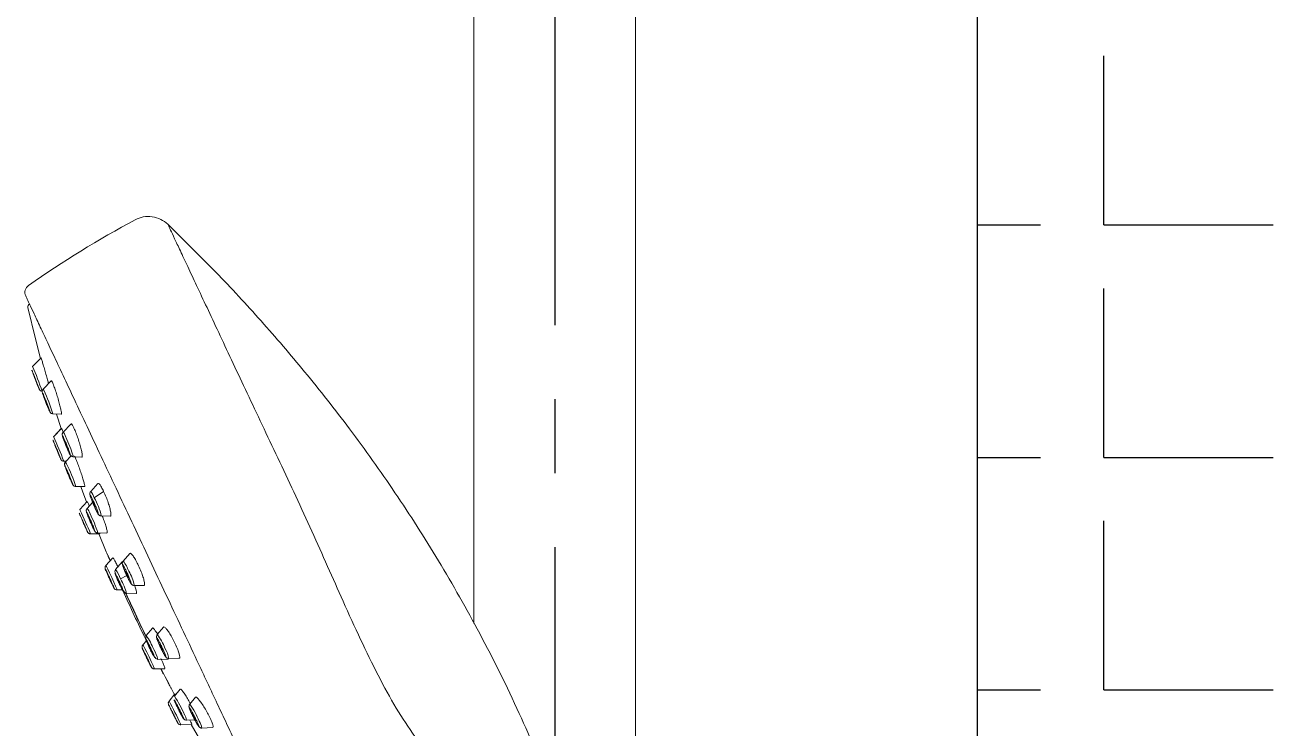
# Model space of a CAD drawing. Extents: x 2239 to 2659, y -1043 to -449.
# Drawn here: x 2550.71 to 2580.23, y -703.48 to -686.85 of the extents above; entities that cross this region are included whole.
import ezdxf

# ---------------------------------------------------------------- set-up
doc = ezdxf.new("R2010")
doc.units = 0
doc.header["$LTSCALE"] = 7
doc.header["$MEASUREMENT"] = 0
doc.linetypes.add('CENTER', pattern=[2, 1.25, -0.25, 0.25, -0.25])
doc.layers.get('0').update_dxf_attribs({"color": 2, "linetype": 'CONTINUOUS'})
doc.layers.add('CL', color=1, linetype='CENTER')
doc.layers.add('HT', color=3, linetype='CONTINUOUS')

msp = doc.modelspace()

# ---------------------------------------------------------------- linework, layer by layer
at = {"color": 7, "linetype": 'Continuous', "lineweight": 15}
for p, q in [((2561.331, -601.204), (2561.331, -701.006)), ((2565.151, -704.673), (2565.151, -601.204)), ((2551.091, -694.728), (2550.894, -694.926)), ((2551.335, -695.266), (2551.143, -695.462)), ((2551.376, -696.05), (2551.571, -696.058)), ((2551.461, -696.054), (2551.569, -696.399)), ((2551.576, -696.394), (2551.393, -696.585)), ((2551.569, -696.399), (2551.393, -696.583)), ((2551.8, -696.29), (2551.617, -696.482)), ((2551.805, -697.042), (2551.672, -697.183)), ((2551.857, -697.066), (2552.061, -697.072)), ((2551.632, -697.17), (2551.682, -697.172)), ((2551.677, -697.171), (2551.67, -697.179)), ((2552.441, -697.699), (2552.27, -697.885)), ((2551.915, -697.766), (2552.123, -697.771)), ((2552.354, -698.036), (2552.575, -697.884)), ((2552.182, -698.123), (2552.011, -698.311)), ((2552.315, -698.145), (2552.185, -698.288)), ((2552.52, -698.465), (2552.733, -698.468)), ((2552.266, -698.89), (2552.481, -698.891)), ((2552.437, -698.867), (2552.652, -698.869)), ((2552.454, -698.862), (2552.637, -699.312)), ((2552.789, -699.458), (2552.629, -699.639)), ((2552.684, -699.424), (2552.684, -699.424)), ((2552.684, -699.424), (2552.727, -699.528)), ((2552.69, -699.437), (2552.728, -699.527)), ((2552.707, -699.474), (2552.731, -699.524)), ((2553.195, -699.355), (2553.037, -699.535)), ((2553.014, -699.55), (2552.855, -699.73)), ((2552.855, -699.731), (2552.855, -699.73)), ((2553.015, -699.551), (2553.027, -699.554)), ((2552.976, -699.955), (2553.121, -699.873)), ((2552.892, -700.214), (2553.024, -700.212)), ((2553.023, -700.212), (2553.157, -700.514)), ((2553.118, -700.305), (2553.117, -700.304)), ((2553.118, -700.305), (2553.344, -700.303)), ((2553.299, -700.11), (2553.524, -700.108)), ((2553.442, -701.12), (2553.588, -701.416)), ((2553.442, -701.12), (2553.588, -701.416)), ((2553.728, -701.117), (2553.581, -701.291)), ((2553.989, -701.097), (2553.843, -701.269)), ((2553.588, -701.416), (2553.504, -701.516)), ((2553.581, -701.291), (2553.581, -701.291)), ((2553.593, -701.824), (2553.625, -701.889)), ((2553.855, -701.86), (2553.854, -701.86)), ((2553.855, -701.86), (2554.095, -701.853)), ((2554.118, -701.838), (2554.356, -701.831)), ((2553.778, -702.085), (2554.019, -702.078)), ((2553.926, -702.081), (2553.978, -702.181)), ((2553.927, -702.081), (2553.972, -702.167)), ((2553.927, -702.081), (2553.972, -702.167)), ((2553.931, -702.081), (2553.956, -702.133)), ((2553.978, -702.181), (2553.956, -702.133)), ((2553.978, -702.181), (2553.978, -702.181)), ((2554.027, -702.272), (2554.027, -702.271)), ((2554.027, -702.272), (2554.103, -702.416)), ((2554.03, -702.271), (2554.106, -702.414)), ((2554.258, -702.677), (2554.122, -702.843)), ((2554.168, -702.539), (2554.163, -702.528)), ((2554.17, -702.542), (2554.261, -702.711)), ((2554.388, -702.565), (2554.251, -702.732)), ((2554.745, -702.753), (2554.611, -702.919)), ((2554.536, -703.296), (2554.729, -703.287)), ((2554.404, -703.409), (2554.659, -703.398)), ((2554.643, -703.398), (2554.838, -703.735)), ((2554.898, -703.483), (2555.149, -703.47))]:
    msp.add_line(p, q, dxfattribs=at)
at = {"color": 8, "linetype": 'Continuous', "lineweight": 15}
msp.add_line((2552.751, -700.033), (2552.714, -699.952), dxfattribs=at)
at = {"color": 7, "linetype": 'Continuous', "lineweight": 15, "flags": 128}
for points in [[(2550.782, -693.535), (2550.961, -694.273), (2551.082, -694.737)], [(2550.993, -695.313), (2550.991, -695.307), (2550.985, -695.29), (2550.976, -695.266), (2550.965, -695.238), (2550.954, -695.209), (2550.944, -695.185), (2550.938, -695.169), (2550.935, -695.163), (2550.937, -695.169), (2550.943, -695.185), (2550.952, -695.21), (2550.963, -695.238), (2550.974, -695.267), (2550.984, -695.291), (2550.99, -695.307), (2550.993, -695.313)], [(2551.245, -695.848), (2551.243, -695.842), (2551.238, -695.825), (2551.229, -695.801), (2551.218, -695.772), (2551.206, -695.744), (2551.196, -695.72), (2551.189, -695.704), (2551.186, -695.699), (2551.187, -695.705), (2551.193, -695.721), (2551.202, -695.746), (2551.213, -695.774), (2551.224, -695.803), (2551.235, -695.827), (2551.242, -695.842), (2551.245, -695.848)], [(2551.499, -696.969), (2551.497, -696.964), (2551.491, -696.947), (2551.481, -696.923), (2551.47, -696.895), (2551.458, -696.867), (2551.448, -696.843), (2551.441, -696.827), (2551.439, -696.821), (2551.441, -696.827), (2551.447, -696.843), (2551.457, -696.867), (2551.468, -696.896), (2551.48, -696.924), (2551.49, -696.948), (2551.497, -696.964), (2551.499, -696.969)], [(2551.69, -696.794), (2551.702, -696.822), (2551.712, -696.845), (2551.72, -696.861), (2551.724, -696.866), (2551.723, -696.86), (2551.718, -696.843), (2551.708, -696.819), (2551.697, -696.79), (2551.685, -696.762), (2551.675, -696.738), (2551.667, -696.723), (2551.663, -696.718), (2551.664, -696.724), (2551.67, -696.741), (2551.679, -696.765), (2551.69, -696.794)], [(2551.78, -697.567), (2551.779, -697.561), (2551.773, -697.545), (2551.763, -697.52), (2551.752, -697.492), (2551.74, -697.464), (2551.729, -697.44), (2551.722, -697.424), (2551.719, -697.419), (2551.72, -697.425), (2551.726, -697.441), (2551.736, -697.466), (2551.747, -697.494), (2551.759, -697.522), (2551.77, -697.546), (2551.777, -697.562), (2551.78, -697.567)], [(2552.036, -697.766), (2552.084, -697.898), (2552.172, -698.134)], [(2552.347, -698.196), (2552.36, -698.224), (2552.371, -698.247), (2552.379, -698.262), (2552.383, -698.267), (2552.383, -698.261), (2552.377, -698.244), (2552.368, -698.22), (2552.356, -698.192), (2552.344, -698.164), (2552.332, -698.14), (2552.324, -698.125), (2552.32, -698.12), (2552.321, -698.127), (2552.326, -698.143), (2552.335, -698.167), (2552.347, -698.196)], [(2552.127, -698.693), (2552.125, -698.687), (2552.118, -698.671), (2552.108, -698.648), (2552.096, -698.62), (2552.083, -698.592), (2552.073, -698.568), (2552.066, -698.552), (2552.063, -698.547), (2552.065, -698.552), (2552.072, -698.568), (2552.082, -698.592), (2552.094, -698.62), (2552.107, -698.648), (2552.117, -698.672), (2552.125, -698.688), (2552.127, -698.693)], [(2552.264, -698.598), (2552.277, -698.626), (2552.288, -698.649), (2552.296, -698.665), (2552.299, -698.67), (2552.298, -698.663), (2552.292, -698.647), (2552.283, -698.623), (2552.271, -698.595), (2552.258, -698.567), (2552.247, -698.543), (2552.239, -698.528), (2552.236, -698.523), (2552.237, -698.529), (2552.243, -698.545), (2552.252, -698.57), (2552.264, -698.598)], [(2552.638, -699.313), (2552.654, -699.347), (2552.701, -699.447), (2552.735, -699.519)], [(2553.12, -699.844), (2553.133, -699.872), (2553.145, -699.895), (2553.154, -699.91), (2553.159, -699.914), (2553.158, -699.908), (2553.152, -699.891), (2553.143, -699.867), (2553.13, -699.839), (2553.117, -699.812), (2553.105, -699.788), (2553.097, -699.773), (2553.092, -699.769), (2553.093, -699.775), (2553.098, -699.792), (2553.108, -699.816), (2553.12, -699.844)], [(2552.716, -699.947), (2552.729, -699.975), (2552.74, -699.998), (2552.748, -700.013), (2552.751, -700.019), (2552.749, -700.013), (2552.742, -699.997), (2552.732, -699.973), (2552.719, -699.945), (2552.706, -699.917), (2552.695, -699.894), (2552.688, -699.878), (2552.684, -699.873), (2552.686, -699.879), (2552.693, -699.895), (2552.703, -699.919), (2552.716, -699.947)], [(2552.94, -700.039), (2552.953, -700.066), (2552.965, -700.09), (2552.973, -700.105), (2552.977, -700.11), (2552.976, -700.103), (2552.97, -700.087), (2552.96, -700.063), (2552.948, -700.035), (2552.935, -700.007), (2552.923, -699.984), (2552.915, -699.969), (2552.911, -699.964), (2552.912, -699.97), (2552.918, -699.987), (2552.928, -700.011), (2552.94, -700.039)], [(2553.099, -700.295), (2553.138, -700.379), (2553.285, -700.691), (2553.434, -701.009), (2553.577, -701.314)], [(2553.672, -701.598), (2553.686, -701.625), (2553.698, -701.648), (2553.707, -701.663), (2553.711, -701.668), (2553.709, -701.662), (2553.703, -701.646), (2553.693, -701.622), (2553.68, -701.594), (2553.666, -701.567), (2553.654, -701.544), (2553.645, -701.529), (2553.641, -701.524), (2553.642, -701.53), (2553.649, -701.546), (2553.659, -701.57), (2553.672, -701.598)], [(2553.934, -701.577), (2553.948, -701.604), (2553.96, -701.627), (2553.969, -701.642), (2553.974, -701.646), (2553.973, -701.64), (2553.967, -701.624), (2553.957, -701.6), (2553.944, -701.572), (2553.93, -701.544), (2553.918, -701.522), (2553.909, -701.507), (2553.904, -701.502), (2553.905, -701.509), (2553.911, -701.525), (2553.921, -701.549), (2553.934, -701.577)], [(2553.596, -701.822), (2553.61, -701.85), (2553.621, -701.873), (2553.629, -701.888), (2553.633, -701.893), (2553.631, -701.888), (2553.624, -701.872), (2553.613, -701.848), (2553.6, -701.82), (2553.586, -701.793), (2553.575, -701.77), (2553.567, -701.754), (2553.563, -701.749), (2553.565, -701.755), (2553.572, -701.771), (2553.583, -701.794), (2553.596, -701.822)], [(2553.937, -702.081), (2553.989, -702.191), (2554.027, -702.271)], [(2554.349, -703.037), (2554.363, -703.064), (2554.375, -703.087), (2554.384, -703.102), (2554.388, -703.107), (2554.386, -703.101), (2554.38, -703.085), (2554.369, -703.061), (2554.355, -703.034), (2554.341, -703.007), (2554.329, -702.984), (2554.32, -702.969), (2554.316, -702.964), (2554.317, -702.97), (2554.324, -702.986), (2554.335, -703.009), (2554.349, -703.037)], [(2554.256, -703.219), (2554.254, -703.213), (2554.246, -703.198), (2554.235, -703.174), (2554.221, -703.147), (2554.208, -703.12), (2554.196, -703.096), (2554.188, -703.081), (2554.185, -703.076), (2554.187, -703.081), (2554.195, -703.097), (2554.206, -703.12), (2554.22, -703.148), (2554.234, -703.175), (2554.245, -703.198), (2554.253, -703.214), (2554.256, -703.219)], [(2554.708, -703.224), (2554.722, -703.251), (2554.735, -703.274), (2554.744, -703.289), (2554.749, -703.293), (2554.748, -703.287), (2554.741, -703.271), (2554.731, -703.247), (2554.717, -703.22), (2554.703, -703.193), (2554.69, -703.17), (2554.681, -703.155), (2554.676, -703.151), (2554.677, -703.157), (2554.684, -703.173), (2554.695, -703.197), (2554.708, -703.224)]]:
    msp.add_lwpolyline(points, dxfattribs=at)
at = {"color": 8, "linetype": 'Continuous', "lineweight": 15, "flags": 128}
for points in [[(2551.143, -695.462), (2551.144, -695.463), (2551.16, -695.492)], [(2551.663, -696.563), (2551.705, -696.656), (2551.752, -696.768), (2551.797, -696.88), (2551.832, -696.976), (2551.854, -697.042), (2551.857, -697.066), (2551.857, -697.066)], [(2551.672, -697.183), (2551.676, -697.188), (2551.697, -697.23)], [(2552.011, -698.311), (2552.011, -698.311), (2552.022, -698.333)], [(2552.637, -699.312), (2552.653, -699.345), (2552.7, -699.446), (2552.735, -699.519)], [(2552.629, -699.639), (2552.629, -699.639), (2552.642, -699.659), (2552.673, -699.721), (2552.717, -699.813)], [(2552.717, -699.813), (2552.768, -699.923), (2552.817, -700.033), (2552.859, -700.127), (2552.885, -700.191), (2552.892, -700.214), (2552.892, -700.214)], [(2553.095, -700.286), (2553.138, -700.378), (2553.285, -700.691), (2553.434, -701.009), (2553.579, -701.317), (2553.579, -701.318)], [(2553.504, -701.516), (2553.504, -701.516), (2553.517, -701.536), (2553.549, -701.597), (2553.595, -701.689), (2553.648, -701.797), (2553.7, -701.907)], [(2553.7, -701.907), (2553.743, -702), (2553.77, -702.063), (2553.778, -702.085), (2553.778, -702.085)], [(2553.938, -702.081), (2553.99, -702.193), (2554.027, -702.272)], [(2554.395, -703.387), (2554.404, -703.409), (2554.404, -703.409)]]:
    msp.add_lwpolyline(points, dxfattribs=at)
at = {"color": 7, "linetype": 'Continuous', "lineweight": 15}
for centre, radius, start, end in [((2564.847, -712.995), 24.427, 118.1501, 125.1053), ((2550.914, -693.175), 0.2, 125.1055, 205.15), ((2550.86, -693.517), 0.08, 115.15, 193.0449), ((2552.674, -699.296), 0.04, 202.5705, 205.15), ((2552.739, -699.401), 0.06, 179.8116, 202.4372), ((2582.192, -687.246), 31.922, 204.028, 205.1592), ((2582.196, -687.256), 31.922, 205.1408, 206.2508), ((2554.031, -702.153), 0.06, 207.8541, 230.4884), ((2554.862, -702.213), 0.767, 205.0101, 205.2325), ((2554.205, -702.523), 0.04, 205.15, 208.1804)]:
    msp.add_arc(centre, radius, start, end, dxfattribs=at)
at = {"color": 8, "linetype": 'Continuous', "lineweight": 15}
for centre, radius, start, end in [((2541.629, -698.858), 10.065, 19.3992, 22.9991), ((2547.496, -697.229), 4.055, 16.9091, 25.3648), ((2551.533, -696.582), 0.131, 8.5367, 50.134), ((2541.636, -700.909), 10.672, 20.5106, 23.9054), ((2548.012, -699.042), 4.107, 18.0965, 26.1806), ((2551.904, -698.189), 0.475, 18.8162, 39.811), ((2551.846, -698.55), 0.429, 18.7894, 37.7123), ((2550.93, -698.831), 1.631, 12.9755, 29.1935), ((2539.957, -703.948), 13.308, 22.3392, 24.9581), ((2549.879, -699.642), 2.673, 16.8409, 27.3985), ((2552.093, -700.284), 0.942, 20.4456, 36.0093), ((2552.438, -700.024), 0.773, 19.323, 39.242), ((2552.272, -700.309), 1.046, 10.9726, 31.1292), ((2551.653, -700.696), 1.516, 14.9388, 29.253), ((2552.839, -702.042), 1.267, 20.9388, 37.56), ((2552.07, -702.316), 1.826, 22.2563, 34.151), ((2552.947, -702.091), 0.937, 14.2644, 29.8779), ((2553.36, -701.987), 0.773, 11.0606, 30.9731), ((2554.727, -702.279), 0.616, 205.0153, 205.2923), ((2552.015, -704.21), 2.681, 22.9122, 33.4479), ((2542.35, -709.092), 13.328, 25.3437, 27.9586), ((2553.313, -703.908), 1.632, 21.1084, 37.3221), ((2554.121, -703.389), 0.426, 12.555, 31.5451), ((2554.43, -703.569), 0.475, 10.4941, 31.4789)]:
    msp.add_arc(centre, radius, start, end, dxfattribs=at)
at = {"color": 7, "linetype": 'Continuous', "lineweight": 15}
for points, knots in [([(2554.091, -691.564), (2554.038, -691.521), (2553.93, -691.434), (2553.725, -691.375), (2553.512, -691.376), (2553.385, -691.431), (2553.322, -691.457)], [0, 0, 0, 0, 0.243726, 0.499998, 0.756272, 1, 1, 1, 1]), ([(2554.091, -691.564), (2554.095, -691.572), (2554.104, -691.59), (2554.172, -691.731), (2554.277, -691.955), (2554.424, -692.266), (2554.607, -692.657), (2554.827, -693.126), (2555.08, -693.666), (2555.364, -694.272), (2555.675, -694.935), (2556.01, -695.647), (2556.366, -696.4), (2556.737, -697.187), (2557.117, -697.998), (2557.497, -698.825), (2557.872, -699.659), (2558.116, -700.208), (2558.238, -700.483)], [0, 0, 0, 0, 0.062215, 0.124459, 0.186708, 0.248965, 0.311229, 0.373526, 0.435864, 0.498231, 0.560642, 0.62309, 0.685624, 0.748267, 0.811068, 0.874017, 0.937009, 1, 1, 1, 1]), ([(2563.183, -704.954), (2562.93, -704.346), (2562.407, -703.088), (2561.504, -701.277), (2560.519, -699.536), (2559.488, -697.921), (2558.427, -696.431), (2557.365, -695.08), (2556.307, -693.847), (2555.229, -692.681), (2554.473, -691.939), (2554.091, -691.564)], [0, 0, 0, 0, 0.121122, 0.25051, 0.371918, 0.489011, 0.602774, 0.708065, 0.805158, 0.901441, 1, 1, 1, 1]), ([(2550.733, -693.26), (2550.737, -693.269), (2550.746, -693.288), (2550.815, -693.436), (2550.923, -693.665), (2551.069, -693.976), (2551.249, -694.36), (2551.462, -694.813), (2551.709, -695.338), (2551.99, -695.937), (2552.302, -696.602), (2552.642, -697.327), (2553.004, -698.097), (2553.38, -698.897), (2553.761, -699.71), (2554.14, -700.516), (2554.512, -701.309), (2554.752, -701.821), (2554.873, -702.077)], [0, 0, 0, 0, 0.064373, 0.128316, 0.190804, 0.253299, 0.313127, 0.372961, 0.434559, 0.496165, 0.559592, 0.623725, 0.688146, 0.752422, 0.81613, 0.878865, 0.93943, 1, 1, 1, 1]), ([(2551.093, -694.73), (2551.093, -694.729), (2551.093, -694.725), (2551.094, -694.729), (2551.095, -694.731)], [0, 0, 0, 0, 0.4459228, 1, 1, 1, 1]), ([(2551.095, -694.731), (2551.1, -694.744), (2551.109, -694.768), (2551.139, -694.862), (2551.173, -694.978), (2551.211, -695.111), (2551.246, -695.236), (2551.263, -695.303), (2551.271, -695.332)], [0, 0, 0, 0, 0.192107, 0.361719, 0.532019, 0.703282, 0.87539, 1, 1, 1, 1]), ([(2551.05, -695.462), (2551.047, -695.454), (2551.042, -695.443), (2551.028, -695.409), (2551.019, -695.384), (2551.009, -695.362), (2550.998, -695.332), (2550.976, -695.277), (2550.947, -695.203), (2550.921, -695.133), (2550.903, -695.085), (2550.891, -695.054), (2550.882, -695.03), (2550.875, -695.011), (2550.877, -695.013), (2550.878, -695.014)], [0, 0, 0, 0, 0.119722, 0.184791, 0.245004, 0.250005, 0.31507, 0.38028, 0.500008, 0.619728, 0.684791, 0.75, 0.81507, 0.880278, 1, 1, 1, 1]), ([(2550.878, -695.014), (2550.881, -695.021), (2550.886, -695.033), (2550.9, -695.069), (2550.914, -695.103), (2550.93, -695.143), (2550.952, -695.199), (2550.981, -695.273), (2551.007, -695.343), (2551.025, -695.391), (2551.037, -695.422), (2551.046, -695.445), (2551.053, -695.465), (2551.051, -695.463), (2551.05, -695.462)], [0, 0, 0, 0, 0.119723, 0.184792, 0.250006, 0.31507, 0.38028, 0.499994, 0.619727, 0.684791, 0.749999, 0.815069, 0.880278, 1, 1, 1, 1]), ([(2550.962, -695.239), (2550.973, -695.268), (2550.988, -695.308), (2551.006, -695.352), (2551.012, -695.368), (2551.015, -695.375)], [0, 0, 0, 0, 0.5966407, 0.8181002, 1, 1, 1, 1]), ([(2551.337, -695.269), (2551.338, -695.267), (2551.339, -695.257), (2551.35, -695.275), (2551.361, -695.297), (2551.363, -695.302)], [0, 0, 0, 0, 0.148064, 0.814706, 1, 1, 1, 1]), ([(2551.363, -695.302), (2551.375, -695.328), (2551.396, -695.378), (2551.438, -695.499), (2551.479, -695.629), (2551.518, -695.765), (2551.55, -695.889), (2551.571, -695.986), (2551.579, -696.049), (2551.574, -696.054), (2551.571, -696.056)], [0, 0, 0, 0, 0.1401, 0.263807, 0.388002, 0.5129, 0.638422, 0.764208, 0.889785, 1, 1, 1, 1]), ([(2551.051, -695.464), (2551.052, -695.466), (2551.053, -695.468), (2551.056, -695.473), (2551.06, -695.481), (2551.065, -695.488), (2551.074, -695.497), (2551.091, -695.508), (2551.108, -695.516), (2551.119, -695.515), (2551.121, -695.515)], [0, 0, 0, 0, 0.147577, 0.29734, 0.373281, 0.43719, 0.537468, 0.714588, 0.960096, 1, 1, 1, 1]), ([(2551.143, -695.462), (2551.137, -695.47), (2551.125, -695.485), (2551.119, -695.514), (2551.122, -695.54), (2551.133, -695.576), (2551.147, -695.617), (2551.166, -695.667), (2551.17, -695.677)], [0, 0, 0, 0, 0.093432, 0.189763, 0.302124, 0.452939, 0.889328, 1, 1, 1, 1]), ([(2551.12, -695.515), (2551.12, -695.519), (2551.12, -695.53), (2551.122, -695.536), (2551.123, -695.539)], [0, 0, 0, 0, 0.338931, 1, 1, 1, 1]), ([(2551.292, -695.976), (2551.285, -695.961), (2551.274, -695.937), (2551.254, -695.889), (2551.236, -695.847), (2551.218, -695.801), (2551.195, -695.742), (2551.167, -695.671), (2551.146, -695.612), (2551.134, -695.577), (2551.128, -695.558), (2551.125, -695.548), (2551.127, -695.546), (2551.134, -695.561), (2551.139, -695.571)], [0, 0, 0, 0, 0.119719, 0.184784, 0.250001, 0.315074, 0.380283, 0.500006, 0.619723, 0.684791, 0.75, 0.815069, 0.880278, 1, 1, 1, 1]), ([(2551.139, -695.571), (2551.146, -695.586), (2551.157, -695.609), (2551.177, -695.658), (2551.194, -695.7), (2551.213, -695.745), (2551.236, -695.805), (2551.263, -695.876), (2551.285, -695.934), (2551.297, -695.97), (2551.303, -695.989), (2551.306, -695.999), (2551.304, -696.001), (2551.297, -695.986), (2551.292, -695.976)], [0, 0, 0, 0, 0.11972, 0.184784, 0.250001, 0.315074, 0.380283, 0.500006, 0.619724, 0.68479, 0.75, 0.815069, 0.880278, 1, 1, 1, 1]), ([(2551.17, -695.677), (2551.174, -695.688), (2551.185, -695.718), (2551.208, -695.775), (2551.234, -695.842), (2551.262, -695.91), (2551.276, -695.941), (2551.284, -695.958)], [0, 0, 0, 0, 0.11394, 0.316376, 0.518955, 0.734189, 1, 1, 1, 1]), ([(2551.284, -695.958), (2551.288, -695.968), (2551.297, -695.988), (2551.307, -696.007), (2551.323, -696.029), (2551.347, -696.046), (2551.366, -696.048), (2551.376, -696.05)], [0, 0, 0, 0, 0.2377682, 0.4879694, 0.6778796, 0.8417448, 1, 1, 1, 1]), ([(2551.58, -696.397), (2551.579, -696.395), (2551.579, -696.392), (2551.581, -696.397), (2551.582, -696.399)], [0, 0, 0, 0, 0.56753, 1, 1, 1, 1]), ([(2551.582, -696.399), (2551.588, -696.411), (2551.595, -696.428), (2551.611, -696.473), (2551.615, -696.484)], [0, 0, 0, 0, 0.755559, 1, 1, 1, 1]), ([(2551.617, -696.482), (2551.615, -696.484), (2551.61, -696.49), (2551.605, -696.498), (2551.602, -696.505), (2551.599, -696.512), (2551.591, -696.54), (2551.597, -696.567), (2551.614, -696.616), (2551.622, -696.637)], [0, 0, 0, 0, 0.046486, 0.092012, 0.115659, 0.141232, 0.204264, 0.646341, 1, 1, 1, 1]), ([(2551.802, -696.292), (2551.803, -696.29), (2551.806, -696.278), (2551.826, -696.3), (2551.852, -696.344), (2551.87, -696.38), (2551.873, -696.388)], [0, 0, 0, 0, 0.082853, 0.486775, 0.888379, 1, 1, 1, 1]), ([(2551.873, -696.388), (2551.89, -696.426), (2551.921, -696.497), (2551.97, -696.633), (2552.013, -696.766), (2552.046, -696.89), (2552.068, -696.992), (2552.072, -697.054), (2552.069, -697.08), (2552.061, -697.072), (2552.061, -697.072)], [0, 0, 0, 0, 0.1572569, 0.2960961, 0.4355051, 0.5756943, 0.716582, 0.8577658, 0.9987179, 1, 1, 1, 1]), ([(2551.379, -696.673), (2551.377, -696.671), (2551.375, -696.667), (2551.382, -696.684), (2551.39, -696.706), (2551.402, -696.736), (2551.42, -696.782), (2551.448, -696.85), (2551.478, -696.924), (2551.501, -696.98), (2551.513, -697.009), (2551.523, -697.032), (2551.533, -697.057), (2551.548, -697.093), (2551.554, -697.106), (2551.558, -697.115)], [0, 0, 0, 0, 0.119722, 0.184793, 0.250002, 0.315074, 0.380285, 0.500006, 0.619721, 0.684798, 0.75, 0.754667, 0.815067, 0.880277, 1, 1, 1, 1]), ([(2551.559, -697.116), (2551.555, -697.108), (2551.549, -697.094), (2551.534, -697.058), (2551.523, -697.033), (2551.513, -697.01), (2551.501, -696.981), (2551.478, -696.925), (2551.448, -696.851), (2551.421, -696.783), (2551.402, -696.737), (2551.391, -696.707), (2551.382, -696.686), (2551.376, -696.668), (2551.378, -696.672), (2551.379, -696.674)], [0, 0, 0, 0, 0.119721, 0.1847869, 0.2458537, 0.249995, 0.3150643, 0.3802738, 0.5000044, 0.6197181, 0.6847898, 0.7500027, 0.8150706, 0.8802781, 1, 1, 1, 1]), ([(2551.379, -696.674), (2551.383, -696.683), (2551.389, -696.696), (2551.405, -696.733), (2551.42, -696.769), (2551.436, -696.809), (2551.46, -696.866), (2551.49, -696.939), (2551.517, -697.007), (2551.536, -697.054), (2551.547, -697.083), (2551.556, -697.105), (2551.562, -697.122), (2551.56, -697.118), (2551.559, -697.116)], [0, 0, 0, 0, 0.1197213, 0.1847874, 0.2500066, 0.3150633, 0.3802729, 0.5000037, 0.6197175, 0.6847893, 0.7500024, 0.8150703, 0.8802779, 1, 1, 1, 1]), ([(2551.751, -696.954), (2551.741, -696.932), (2551.726, -696.899), (2551.702, -696.842), (2551.683, -696.797), (2551.664, -696.751), (2551.642, -696.694), (2551.619, -696.632), (2551.605, -696.59), (2551.6, -696.571), (2551.601, -696.565), (2551.605, -696.569), (2551.615, -696.585), (2551.628, -696.612), (2551.636, -696.629)], [0, 0, 0, 0, 0.11972, 0.184789, 0.249991, 0.31506, 0.380281, 0.499994, 0.619715, 0.684789, 0.749998, 0.815066, 0.880279, 1, 1, 1, 1]), ([(2551.622, -696.637), (2551.625, -696.648), (2551.633, -696.674), (2551.654, -696.727), (2551.679, -696.789), (2551.706, -696.852), (2551.731, -696.912), (2551.745, -696.942), (2551.753, -696.956)], [0, 0, 0, 0, 0.126819, 0.297515, 0.470726, 0.650831, 0.830578, 1, 1, 1, 1]), ([(2551.636, -696.629), (2551.646, -696.651), (2551.661, -696.685), (2551.686, -696.741), (2551.705, -696.787), (2551.723, -696.833), (2551.745, -696.89), (2551.768, -696.951), (2551.782, -696.994), (2551.787, -697.013), (2551.786, -697.018), (2551.782, -697.014), (2551.772, -696.998), (2551.759, -696.972), (2551.751, -696.954)], [0, 0, 0, 0, 0.1197194, 0.1847873, 0.2500036, 0.3150723, 0.3802788, 0.5000044, 0.6197242, 0.684791, 0.7499992, 0.8150695, 0.8802797, 1, 1, 1, 1]), ([(2551.467, -696.896), (2551.479, -696.925), (2551.495, -696.965), (2551.512, -697.006), (2551.517, -697.019), (2551.519, -697.023)], [0, 0, 0, 0, 0.640567, 0.877785, 1, 1, 1, 1]), ([(2551.56, -697.12), (2551.561, -697.121), (2551.562, -697.124), (2551.564, -697.128), (2551.569, -697.136), (2551.574, -697.142), (2551.583, -697.151), (2551.599, -697.162), (2551.617, -697.17), (2551.628, -697.169), (2551.63, -697.169)], [0, 0, 0, 0, 0.145443, 0.297871, 0.372259, 0.433358, 0.52931, 0.700835, 0.943301, 1, 1, 1, 1]), ([(2551.753, -696.956), (2551.758, -696.969), (2551.774, -697.004), (2551.797, -697.039), (2551.831, -697.062), (2551.848, -697.065), (2551.857, -697.066)], [0, 0, 0, 0, 0.235602, 0.636512, 0.819294, 1, 1, 1, 1]), ([(2551.889, -697.052), (2551.902, -697.083), (2551.928, -697.14), (2551.977, -697.266), (2552.024, -697.397), (2552.067, -697.528), (2552.102, -697.642), (2552.124, -697.725), (2552.131, -697.77), (2552.125, -697.767), (2552.123, -697.766)], [0, 0, 0, 0, 0.144965, 0.275098, 0.405485, 0.536228, 0.667298, 0.798497, 0.929595, 1, 1, 1, 1]), ([(2551.671, -697.185), (2551.667, -697.19), (2551.656, -697.202), (2551.65, -697.222), (2551.649, -697.241), (2551.652, -697.26), (2551.655, -697.271), (2551.661, -697.289), (2551.67, -697.314), (2551.683, -697.347), (2551.699, -697.388), (2551.719, -697.438), (2551.735, -697.476), (2551.743, -697.496)], [0, 0, 0, 0, 0.04681, 0.106613, 0.142825, 0.180586, 0.283543, 0.381231, 0.495233, 0.608992, 0.721794, 0.852342, 1, 1, 1, 1]), ([(2551.675, -697.305), (2551.684, -697.323), (2551.696, -697.351), (2551.719, -697.403), (2551.738, -697.446), (2551.757, -697.492), (2551.781, -697.551), (2551.808, -697.618), (2551.829, -697.671), (2551.839, -697.7), (2551.843, -697.714), (2551.844, -697.719), (2551.84, -697.714), (2551.83, -697.694), (2551.824, -697.681)], [0, 0, 0, 0, 0.1197193, 0.1847916, 0.2499988, 0.3150645, 0.380278, 0.4999969, 0.6197229, 0.684791, 0.7499992, 0.8150688, 0.8802785, 1, 1, 1, 1]), ([(2551.741, -697.49), (2551.747, -697.506), (2551.76, -697.536), (2551.779, -697.58), (2551.801, -697.632), (2551.814, -697.659), (2551.822, -697.677)], [0, 0, 0, 0, 0.2068831, 0.413288, 0.6202012, 1, 1, 1, 1]), ([(2551.824, -697.681), (2551.816, -697.663), (2551.803, -697.635), (2551.78, -697.583), (2551.762, -697.54), (2551.749, -697.509), (2551.742, -697.494)], [0, 0, 0, 0, 0.379982, 0.586519, 0.793483, 1, 1, 1, 1]), ([(2551.829, -697.692), (2551.831, -697.696), (2551.836, -697.707), (2551.842, -697.719), (2551.848, -697.729), (2551.86, -697.743), (2551.872, -697.753), (2551.889, -697.763), (2551.903, -697.765), (2551.912, -697.766)], [0, 0, 0, 0, 0.132575, 0.373293, 0.588834, 0.677383, 0.750958, 0.86061, 1, 1, 1, 1]), ([(2552.443, -697.701), (2552.443, -697.699), (2552.447, -697.686), (2552.47, -697.703), (2552.51, -697.756), (2552.548, -697.827), (2552.571, -697.874), (2552.575, -697.884)], [0, 0, 0, 0, 0.0496639, 0.3411469, 0.6313168, 0.9198076, 1, 1, 1, 1]), ([(2552.27, -697.886), (2552.268, -697.887), (2552.259, -697.895), (2552.251, -697.914), (2552.247, -697.939), (2552.249, -697.96), (2552.253, -697.979), (2552.26, -698.003), (2552.271, -698.034), (2552.286, -698.073), (2552.307, -698.127), (2552.326, -698.172), (2552.338, -698.2)], [0, 0, 0, 0, 0.016928, 0.083745, 0.138453, 0.220367, 0.31565, 0.430408, 0.550884, 0.664386, 0.791959, 1, 1, 1, 1]), ([(2552.383, -698.3), (2552.371, -698.274), (2552.353, -698.234), (2552.327, -698.175), (2552.309, -698.13), (2552.292, -698.088), (2552.273, -698.039), (2552.257, -697.993), (2552.253, -697.971), (2552.257, -697.969), (2552.264, -697.978), (2552.274, -697.995), (2552.292, -698.028), (2552.309, -698.064), (2552.32, -698.087)], [0, 0, 0, 0, 0.119718, 0.184795, 0.250003, 0.315062, 0.380278, 0.500001, 0.619719, 0.684788, 0.749998, 0.815069, 0.880276, 1, 1, 1, 1]), ([(2552.575, -697.884), (2552.595, -697.929), (2552.633, -698.013), (2552.684, -698.152), (2552.721, -698.275), (2552.745, -698.379), (2552.75, -698.445), (2552.745, -698.473), (2552.734, -698.466), (2552.733, -698.466)], [0, 0, 0, 0, 0.179641, 0.338262, 0.497526, 0.657678, 0.818631, 0.979923, 1, 1, 1, 1]), ([(2552.185, -698.288), (2552.179, -698.295), (2552.171, -698.306), (2552.166, -698.323), (2552.164, -698.336), (2552.163, -698.36), (2552.17, -698.38), (2552.182, -698.415), (2552.2, -698.463), (2552.225, -698.523), (2552.252, -698.589), (2552.281, -698.653), (2552.302, -698.701), (2552.311, -698.719), (2552.312, -698.721)], [0, 0, 0, 0, 0.046821, 0.069879, 0.093665, 0.120033, 0.237316, 0.354913, 0.486402, 0.613242, 0.732674, 0.853305, 0.980761, 1, 1, 1, 1]), ([(2552.183, -698.123), (2552.185, -698.125), (2552.188, -698.127), (2552.197, -698.146), (2552.198, -698.15)], [0, 0, 0, 0, 0.78526, 1, 1, 1, 1]), ([(2552.198, -698.15), (2552.208, -698.169), (2552.217, -698.19), (2552.234, -698.231), (2552.235, -698.233)], [0, 0, 0, 0, 0.9398206, 1, 1, 1, 1]), ([(2552.32, -698.087), (2552.332, -698.113), (2552.351, -698.153), (2552.376, -698.212), (2552.395, -698.257), (2552.412, -698.3), (2552.43, -698.348), (2552.446, -698.394), (2552.45, -698.416), (2552.447, -698.418), (2552.44, -698.409), (2552.429, -698.392), (2552.411, -698.36), (2552.394, -698.324), (2552.383, -698.3)], [0, 0, 0, 0, 0.1197194, 0.184783, 0.2499914, 0.3150647, 0.3802805, 0.4999977, 0.6197208, 0.6847906, 0.7500009, 0.8150672, 0.8802736, 1, 1, 1, 1]), ([(2552.352, -698.232), (2552.361, -698.252), (2552.372, -698.277), (2552.382, -698.298), (2552.384, -698.303)], [0, 0, 0, 0, 0.7768444, 1, 1, 1, 1]), ([(2552.384, -698.303), (2552.386, -698.308), (2552.396, -698.328), (2552.411, -698.358), (2552.427, -698.389), (2552.441, -698.413), (2552.451, -698.429), (2552.466, -698.446), (2552.485, -698.458), (2552.502, -698.464), (2552.514, -698.464), (2552.518, -698.464)], [0, 0, 0, 0, 0.057213, 0.235184, 0.400535, 0.561844, 0.723731, 0.817917, 0.883721, 0.9571, 1, 1, 1, 1]), ([(2552.185, -698.826), (2552.179, -698.813), (2552.17, -698.794), (2552.154, -698.758), (2552.144, -698.736), (2552.131, -698.706), (2552.111, -698.663), (2552.086, -698.605), (2552.055, -698.534), (2552.028, -698.473), (2552.012, -698.435), (2552.003, -698.413), (2551.998, -698.4), (2551.996, -698.394), (2552.002, -698.406), (2552.005, -698.414)], [0, 0, 0, 0, 0.119725, 0.178026, 0.184794, 0.249999, 0.315071, 0.380278, 0.500006, 0.619719, 0.684787, 0.749999, 0.815065, 0.880276, 1, 1, 1, 1]), ([(2552.005, -698.414), (2552.012, -698.427), (2552.021, -698.448), (2552.041, -698.493), (2552.059, -698.533), (2552.079, -698.577), (2552.104, -698.635), (2552.136, -698.706), (2552.162, -698.767), (2552.178, -698.805), (2552.187, -698.826), (2552.192, -698.84), (2552.194, -698.846), (2552.188, -698.834), (2552.185, -698.826)], [0, 0, 0, 0, 0.119719, 0.184788, 0.249994, 0.315066, 0.380273, 0.500002, 0.619716, 0.684785, 0.749998, 0.815068, 0.880278, 1, 1, 1, 1]), ([(2552.313, -698.724), (2552.302, -698.699), (2552.284, -698.661), (2552.259, -698.602), (2552.239, -698.557), (2552.221, -698.513), (2552.2, -698.461), (2552.18, -698.409), (2552.17, -698.379), (2552.17, -698.372), (2552.174, -698.375), (2552.182, -698.388), (2552.196, -698.415), (2552.212, -698.448), (2552.222, -698.469)], [0, 0, 0, 0, 0.119726, 0.184793, 0.249999, 0.315064, 0.380284, 0.500005, 0.619726, 0.684794, 0.750003, 0.815074, 0.880279, 1, 1, 1, 1]), ([(2552.222, -698.469), (2552.233, -698.494), (2552.251, -698.532), (2552.277, -698.59), (2552.296, -698.636), (2552.315, -698.68), (2552.336, -698.732), (2552.356, -698.784), (2552.365, -698.813), (2552.365, -698.821), (2552.361, -698.817), (2552.354, -698.805), (2552.339, -698.778), (2552.324, -698.745), (2552.313, -698.724)], [0, 0, 0, 0, 0.119727, 0.184794, 0.25, 0.315064, 0.380284, 0.500004, 0.619725, 0.684793, 0.750002, 0.815073, 0.880278, 1, 1, 1, 1]), ([(2552.543, -698.466), (2552.549, -698.482), (2552.573, -698.542), (2552.609, -698.643), (2552.643, -698.753), (2552.66, -698.831), (2552.664, -698.87), (2552.655, -698.865), (2552.652, -698.864)], [0, 0, 0, 0, 0.0803619, 0.2876015, 0.4954057, 0.7037207, 0.9122545, 1, 1, 1, 1]), ([(2552.093, -698.621), (2552.105, -698.65), (2552.123, -698.689), (2552.141, -698.731), (2552.148, -698.744), (2552.15, -698.749)], [0, 0, 0, 0, 0.6234532, 0.8541742, 1, 1, 1, 1]), ([(2552.187, -698.831), (2552.188, -698.833), (2552.191, -698.839), (2552.193, -698.844), (2552.197, -698.85), (2552.201, -698.857), (2552.207, -698.864), (2552.215, -698.873), (2552.232, -698.883), (2552.25, -698.891), (2552.262, -698.889), (2552.265, -698.889)], [0, 0, 0, 0, 0.130395, 0.348638, 0.464002, 0.519785, 0.565095, 0.63613, 0.763565, 0.945477, 1, 1, 1, 1]), ([(2552.312, -698.721), (2552.325, -698.749), (2552.348, -698.797), (2552.373, -698.84), (2552.408, -698.864), (2552.427, -698.866), (2552.437, -698.867)], [0, 0, 0, 0, 0.435154, 0.750534, 0.87773, 1, 1, 1, 1]), ([(2552.476, -698.866), (2552.48, -698.881), (2552.485, -698.897), (2552.481, -698.89), (2552.481, -698.889)], [0, 0, 0, 0, 0.924462, 1, 1, 1, 1]), ([(2552.792, -699.461), (2552.792, -699.459), (2552.793, -699.45), (2552.813, -699.478), (2552.851, -699.544), (2552.889, -699.62), (2552.911, -699.668), (2552.916, -699.678)], [0, 0, 0, 0, 0.090346, 0.369879, 0.649107, 0.92794, 1, 1, 1, 1]), ([(2553.197, -699.357), (2553.197, -699.355), (2553.2, -699.341), (2553.225, -699.356), (2553.268, -699.403), (2553.324, -699.491), (2553.37, -699.578), (2553.395, -699.63), (2553.401, -699.642)], [0, 0, 0, 0, 0.026745, 0.255412, 0.48379, 0.711135, 0.937172, 1, 1, 1, 1]), ([(2552.629, -699.641), (2552.626, -699.644), (2552.616, -699.653), (2552.61, -699.673), (2552.609, -699.693), (2552.61, -699.708), (2552.613, -699.719), (2552.617, -699.729), (2552.622, -699.744), (2552.632, -699.768), (2552.646, -699.799), (2552.663, -699.838), (2552.685, -699.888), (2552.702, -699.927), (2552.712, -699.948)], [0, 0, 0, 0, 0.02441, 0.09387, 0.132443, 0.163798, 0.211957, 0.280886, 0.375351, 0.487554, 0.601229, 0.711789, 0.838514, 1, 1, 1, 1]), ([(2552.714, -699.952), (2552.707, -699.937), (2552.693, -699.907), (2552.674, -699.863), (2552.656, -699.823), (2552.637, -699.778), (2552.62, -699.738), (2552.615, -699.723), (2552.619, -699.727), (2552.626, -699.739), (2552.637, -699.761), (2552.647, -699.782), (2552.664, -699.818), (2552.675, -699.841), (2552.684, -699.859)], [0, 0, 0, 0, 0.073916, 0.147997, 0.221909, 0.295991, 0.432, 0.568004, 0.641924, 0.716002, 0.789921, 0.864003, 0.89105, 1, 1, 1, 1]), ([(2552.855, -699.73), (2552.85, -699.74), (2552.841, -699.757), (2552.844, -699.812), (2552.864, -699.88), (2552.896, -699.954), (2552.925, -700.02), (2552.943, -700.058), (2552.95, -700.073)], [0, 0, 0, 0, 0.171118, 0.318713, 0.551305, 0.730072, 0.897368, 1, 1, 1, 1]), ([(2553.037, -699.536), (2553.034, -699.54), (2553.024, -699.55), (2553.017, -699.572), (2553.015, -699.605), (2553.021, -699.626), (2553.03, -699.656), (2553.042, -699.689), (2553.058, -699.729), (2553.08, -699.782), (2553.099, -699.824), (2553.11, -699.849)], [0, 0, 0, 0, 0.037895, 0.102286, 0.163335, 0.324274, 0.441983, 0.562943, 0.679428, 0.81125, 1, 1, 1, 1]), ([(2553.126, -699.883), (2553.113, -699.855), (2553.093, -699.812), (2553.07, -699.756), (2553.053, -699.716), (2553.04, -699.682), (2553.027, -699.646), (2553.021, -699.619), (2553.027, -699.619), (2553.039, -699.636), (2553.052, -699.657), (2553.068, -699.686), (2553.092, -699.732), (2553.112, -699.773), (2553.125, -699.8)], [0, 0, 0, 0, 0.119716, 0.184785, 0.250001, 0.315068, 0.380275, 0.5, 0.619721, 0.684793, 0.749998, 0.815072, 0.880279, 1, 1, 1, 1]), ([(2553.401, -699.642), (2553.422, -699.69), (2553.463, -699.78), (2553.508, -699.908), (2553.536, -700.012), (2553.544, -700.08), (2553.539, -700.111), (2553.526, -700.105), (2553.524, -700.104)], [0, 0, 0, 0, 0.210282, 0.395945, 0.582354, 0.769819, 0.95822, 1, 1, 1, 1]), ([(2552.684, -699.859), (2552.696, -699.886), (2552.716, -699.927), (2552.742, -699.985), (2552.761, -700.029), (2552.779, -700.069), (2552.799, -700.114), (2552.815, -700.154), (2552.82, -700.169), (2552.817, -700.165), (2552.81, -700.153), (2552.799, -700.131), (2552.781, -700.095), (2552.763, -700.057), (2552.751, -700.033)], [0, 0, 0, 0, 0.1197229, 0.1847893, 0.25, 0.315063, 0.3802748, 0.5000004, 0.6197213, 0.6847895, 0.7500025, 0.8150704, 0.8802746, 1, 1, 1, 1]), ([(2552.712, -699.948), (2552.726, -699.978), (2552.742, -700.013), (2552.756, -700.043), (2552.758, -700.048)], [0, 0, 0, 0, 0.845241, 1, 1, 1, 1]), ([(2552.758, -700.048), (2552.761, -700.052), (2552.77, -700.072), (2552.784, -700.101), (2552.799, -700.131), (2552.809, -700.153), (2552.818, -700.167), (2552.822, -700.176), (2552.834, -700.19), (2552.844, -700.199), (2552.859, -700.208), (2552.876, -700.214), (2552.888, -700.213), (2552.891, -700.213)], [0, 0, 0, 0, 0.053016, 0.216925, 0.36789, 0.510727, 0.638957, 0.760224, 0.804332, 0.839559, 0.892329, 0.969947, 1, 1, 1, 1]), ([(2552.953, -700.085), (2552.94, -700.057), (2552.92, -700.014), (2552.895, -699.958), (2552.878, -699.918), (2552.863, -699.882), (2552.849, -699.845), (2552.84, -699.816), (2552.844, -699.814), (2552.854, -699.829), (2552.866, -699.849), (2552.881, -699.877), (2552.903, -699.921), (2552.923, -699.962), (2552.935, -699.989)], [0, 0, 0, 0, 0.11972, 0.184791, 0.250004, 0.315076, 0.380287, 0.500004, 0.619727, 0.684799, 0.750003, 0.815078, 0.880288, 1, 1, 1, 1]), ([(2552.935, -699.989), (2552.948, -700.017), (2552.968, -700.06), (2552.993, -700.116), (2553.01, -700.156), (2553.025, -700.192), (2553.039, -700.229), (2553.048, -700.258), (2553.044, -700.26), (2553.034, -700.245), (2553.022, -700.225), (2553.007, -700.197), (2552.985, -700.152), (2552.965, -700.112), (2552.953, -700.085)], [0, 0, 0, 0, 0.119732, 0.184789, 0.250001, 0.315074, 0.380282, 0.500004, 0.619724, 0.684792, 0.750003, 0.815069, 0.880277, 1, 1, 1, 1]), ([(2552.95, -700.073), (2552.954, -700.081), (2552.97, -700.117), (2552.996, -700.167), (2553.029, -700.221), (2553.058, -700.263), (2553.091, -700.297), (2553.109, -700.302), (2553.118, -700.305)], [0, 0, 0, 0, 0.066178, 0.285434, 0.426197, 0.590866, 0.781679, 1, 1, 1, 1]), ([(2553.11, -699.849), (2553.124, -699.879), (2553.143, -699.92), (2553.169, -699.971), (2553.187, -700.006), (2553.204, -700.037), (2553.219, -700.061), (2553.231, -700.077), (2553.249, -700.094), (2553.269, -700.105), (2553.286, -700.11), (2553.295, -700.109), (2553.297, -700.109)], [0, 0, 0, 0, 0.230782, 0.314864, 0.445739, 0.567659, 0.687326, 0.810286, 0.879034, 0.929591, 0.987813, 1, 1, 1, 1]), ([(2553.125, -699.8), (2553.137, -699.828), (2553.157, -699.871), (2553.181, -699.927), (2553.197, -699.967), (2553.211, -700.002), (2553.223, -700.037), (2553.23, -700.064), (2553.224, -700.064), (2553.212, -700.047), (2553.199, -700.026), (2553.182, -699.997), (2553.159, -699.951), (2553.139, -699.91), (2553.126, -699.883)], [0, 0, 0, 0, 0.119717, 0.184787, 0.250002, 0.31507, 0.380277, 0.500003, 0.619723, 0.684792, 0.749997, 0.815071, 0.880279, 1, 1, 1, 1]), ([(2553.092, -700.293), (2553.173, -700.466), (2553.33, -700.8), (2553.487, -701.134), (2553.563, -701.296)], [0, 0, 0, 0, 0.5158138, 1, 1, 1, 1]), ([(2553.304, -700.095), (2553.316, -700.131), (2553.341, -700.203), (2553.356, -700.272), (2553.357, -700.305), (2553.347, -700.3), (2553.344, -700.298)], [0, 0, 0, 0, 0.299682, 0.605827, 0.912724, 1, 1, 1, 1]), ([(2558.238, -700.483), (2558.375, -700.787), (2558.648, -701.394), (2559.065, -702.244), (2559.487, -703.029), (2559.785, -703.465), (2559.933, -703.682)], [0, 0, 0, 0, 0.251099, 0.501855, 0.752129, 1, 1, 1, 1]), ([(2553.729, -701.119), (2553.73, -701.117), (2553.73, -701.106), (2553.752, -701.123), (2553.794, -701.175), (2553.832, -701.231), (2553.854, -701.269), (2553.854, -701.27)], [0, 0, 0, 0, 0.038884, 0.356735, 0.674971, 0.992982, 1, 1, 1, 1]), ([(2553.99, -701.097), (2553.99, -701.097), (2553.992, -701.083), (2554.016, -701.095), (2554.061, -701.137), (2554.122, -701.221), (2554.188, -701.331), (2554.238, -701.426), (2554.263, -701.479), (2554.269, -701.49)], [0, 0, 0, 0, 0.00851, 0.196763, 0.385482, 0.573972, 0.761602, 0.948151, 1, 1, 1, 1]), ([(2553.503, -701.518), (2553.501, -701.521), (2553.491, -701.531), (2553.485, -701.55), (2553.484, -701.57), (2553.486, -701.585), (2553.489, -701.596), (2553.493, -701.606), (2553.499, -701.621), (2553.509, -701.645), (2553.523, -701.676), (2553.537, -701.707), (2553.548, -701.729), (2553.551, -701.737)], [0, 0, 0, 0, 0.031986, 0.121543, 0.171277, 0.211732, 0.273821, 0.362688, 0.484483, 0.629166, 0.775745, 0.918287, 1, 1, 1, 1]), ([(2553.581, -701.291), (2553.576, -701.3), (2553.567, -701.319), (2553.572, -701.372), (2553.593, -701.44), (2553.621, -701.503), (2553.639, -701.54), (2553.644, -701.552)], [0, 0, 0, 0, 0.2102101, 0.3915517, 0.6773963, 0.8971741, 1, 1, 1, 1]), ([(2553.644, -701.558), (2553.632, -701.532), (2553.613, -701.49), (2553.593, -701.445), (2553.581, -701.415), (2553.573, -701.393), (2553.568, -701.376), (2553.572, -701.375), (2553.589, -701.4), (2553.608, -701.435), (2553.626, -701.469), (2553.647, -701.508), (2553.674, -701.563), (2553.694, -701.606), (2553.708, -701.633)], [0, 0, 0, 0, 0.1197222, 0.1847891, 0.2499994, 0.3150655, 0.3802741, 0.4999957, 0.6197167, 0.6847924, 0.7499983, 0.8150643, 0.8802839, 1, 1, 1, 1]), ([(2553.644, -701.552), (2553.65, -701.564), (2553.666, -701.598), (2553.696, -701.661), (2553.73, -701.724), (2553.764, -701.778), (2553.795, -701.819), (2553.828, -701.853), (2553.846, -701.858), (2553.855, -701.86)], [0, 0, 0, 0, 0.079791, 0.232089, 0.412364, 0.528095, 0.663512, 0.820443, 1, 1, 1, 1]), ([(2553.708, -701.633), (2553.72, -701.66), (2553.739, -701.701), (2553.759, -701.747), (2553.771, -701.776), (2553.779, -701.798), (2553.784, -701.815), (2553.78, -701.817), (2553.763, -701.791), (2553.744, -701.757), (2553.725, -701.723), (2553.705, -701.683), (2553.678, -701.628), (2553.657, -701.586), (2553.644, -701.558)], [0, 0, 0, 0, 0.119722, 0.184789, 0.249999, 0.315067, 0.380275, 0.499996, 0.619717, 0.684793, 0.749999, 0.815063, 0.88027, 1, 1, 1, 1]), ([(2553.843, -701.272), (2553.84, -701.276), (2553.831, -701.286), (2553.825, -701.307), (2553.823, -701.341), (2553.83, -701.361), (2553.84, -701.391), (2553.852, -701.423), (2553.869, -701.463), (2553.892, -701.515), (2553.912, -701.557), (2553.924, -701.582)], [0, 0, 0, 0, 0.034357, 0.099002, 0.160273, 0.321792, 0.439934, 0.561336, 0.678245, 0.810559, 1, 1, 1, 1]), ([(2553.907, -701.547), (2553.895, -701.52), (2553.876, -701.479), (2553.856, -701.431), (2553.844, -701.4), (2553.836, -701.376), (2553.831, -701.356), (2553.834, -701.352), (2553.851, -701.374), (2553.87, -701.406), (2553.889, -701.439), (2553.909, -701.477), (2553.937, -701.531), (2553.957, -701.574), (2553.97, -701.601)], [0, 0, 0, 0, 0.1197225, 0.184786, 0.2500013, 0.3150692, 0.3802809, 0.5000013, 0.6197259, 0.6847959, 0.7499982, 0.8150761, 0.8802855, 1, 1, 1, 1]), ([(2553.97, -701.601), (2553.983, -701.628), (2554.002, -701.67), (2554.022, -701.717), (2554.034, -701.748), (2554.042, -701.772), (2554.047, -701.792), (2554.043, -701.797), (2554.027, -701.775), (2554.007, -701.742), (2553.989, -701.71), (2553.969, -701.672), (2553.941, -701.618), (2553.921, -701.575), (2553.907, -701.547)], [0, 0, 0, 0, 0.119722, 0.184797, 0.250003, 0.315071, 0.380282, 0.500003, 0.619727, 0.684797, 0.749999, 0.815077, 0.880286, 1, 1, 1, 1]), ([(2554.269, -701.49), (2554.289, -701.536), (2554.328, -701.624), (2554.364, -701.73), (2554.376, -701.8), (2554.373, -701.833), (2554.359, -701.828), (2554.356, -701.827)], [0, 0, 0, 0, 0.254808, 0.479781, 0.705647, 0.932795, 1, 1, 1, 1]), ([(2553.553, -701.74), (2553.541, -701.715), (2553.524, -701.678), (2553.507, -701.64), (2553.498, -701.619), (2553.493, -701.605), (2553.492, -701.6), (2553.5, -701.613), (2553.521, -701.652), (2553.543, -701.695), (2553.562, -701.735), (2553.583, -701.777), (2553.611, -701.835), (2553.631, -701.876), (2553.643, -701.903)], [0, 0, 0, 0, 0.119716, 0.184789, 0.249998, 0.315065, 0.380275, 0.499997, 0.619715, 0.684784, 0.75, 0.815064, 0.880279, 1, 1, 1, 1]), ([(2553.551, -701.737), (2553.555, -701.745), (2553.568, -701.772), (2553.582, -701.802), (2553.593, -701.824)], [0, 0, 0, 0, 0.281763, 1, 1, 1, 1]), ([(2553.643, -701.903), (2553.655, -701.927), (2553.672, -701.965), (2553.689, -702.002), (2553.698, -702.024), (2553.703, -702.037), (2553.704, -702.043), (2553.696, -702.029), (2553.675, -701.991), (2553.653, -701.947), (2553.634, -701.908), (2553.613, -701.865), (2553.585, -701.808), (2553.565, -701.766), (2553.553, -701.74)], [0, 0, 0, 0, 0.119716, 0.184789, 0.249997, 0.315069, 0.380277, 0.499998, 0.619715, 0.684786, 0.750001, 0.815064, 0.880279, 1, 1, 1, 1]), ([(2553.924, -701.582), (2553.938, -701.611), (2553.958, -701.652), (2553.985, -701.703), (2554.004, -701.737), (2554.022, -701.768), (2554.038, -701.792), (2554.049, -701.808), (2554.068, -701.824), (2554.088, -701.834), (2554.105, -701.839), (2554.115, -701.838), (2554.116, -701.838)], [0, 0, 0, 0, 0.230844, 0.31495, 0.445864, 0.567805, 0.687516, 0.810513, 0.879274, 0.929838, 0.98808, 1, 1, 1, 1]), ([(2553.931, -701.84), (2553.95, -701.881), (2553.986, -701.959), (2554.016, -702.037), (2554.028, -702.077), (2554.021, -702.074), (2554.018, -702.073)], [0, 0, 0, 0, 0.307024, 0.585681, 0.864595, 1, 1, 1, 1]), ([(2554.1, -701.839), (2554.101, -701.847), (2554.101, -701.855), (2554.096, -701.851), (2554.095, -701.851)], [0, 0, 0, 0, 0.803672, 1, 1, 1, 1]), ([(2553.625, -701.889), (2553.628, -701.895), (2553.636, -701.912), (2553.65, -701.941), (2553.667, -701.975), (2553.683, -702.005), (2553.694, -702.026), (2553.703, -702.041), (2553.707, -702.05), (2553.719, -702.063), (2553.729, -702.071), (2553.745, -702.08), (2553.762, -702.086), (2553.774, -702.085), (2553.778, -702.084)], [0, 0, 0, 0, 0.0584053, 0.1531512, 0.299558, 0.4344201, 0.5620359, 0.6765839, 0.7849083, 0.824323, 0.8557864, 0.9029189, 0.9722663, 1, 1, 1, 1]), ([(2554.873, -702.077), (2554.933, -702.207), (2555.055, -702.467), (2555.25, -702.88), (2555.455, -703.318), (2555.702, -703.845), (2555.97, -704.416), (2556.242, -704.995), (2556.402, -705.334), (2556.477, -705.495)], [0, 0, 0, 0, 0.100851, 0.202978, 0.329814, 0.457299, 0.645734, 0.831929, 1, 1, 1, 1]), ([(2554.127, -702.461), (2554.127, -702.461), (2554.121, -702.448), (2554.112, -702.432), (2554.103, -702.416)], [0, 0, 0, 0, 0.002092, 1, 1, 1, 1]), ([(2554.103, -702.416), (2554.111, -702.431), (2554.128, -702.463), (2554.149, -702.503), (2554.164, -702.532), (2554.167, -702.537), (2554.168, -702.539)], [0, 0, 0, 0, 0.250688, 0.501071, 0.750652, 1, 1, 1, 1]), ([(2554.26, -702.678), (2554.261, -702.678), (2554.262, -702.677), (2554.275, -702.697), (2554.277, -702.701)], [0, 0, 0, 0, 0.839666, 1, 1, 1, 1]), ([(2554.391, -702.567), (2554.391, -702.565), (2554.392, -702.555), (2554.416, -702.577), (2554.461, -702.633), (2554.523, -702.726), (2554.581, -702.821), (2554.614, -702.882), (2554.625, -702.902)], [0, 0, 0, 0, 0.0552561, 0.2650515, 0.4753777, 0.6859461, 0.8963667, 1, 1, 1, 1]), ([(2554.122, -702.843), (2554.116, -702.852), (2554.108, -702.864), (2554.104, -702.883), (2554.103, -702.901), (2554.109, -702.924), (2554.113, -702.934), (2554.118, -702.944), (2554.119, -702.946)], [0, 0, 0, 0, 0.20027, 0.299557, 0.40055, 0.627839, 0.940803, 1, 1, 1, 1]), ([(2554.119, -702.947), (2554.116, -702.939), (2554.11, -702.927), (2554.114, -702.932), (2554.12, -702.944), (2554.132, -702.966), (2554.141, -702.985), (2554.149, -703), (2554.15, -703.002)], [0, 0, 0, 0, 0.305047, 0.47084, 0.636984, 0.80279, 0.968931, 1, 1, 1, 1]), ([(2554.219, -703.15), (2554.212, -703.136), (2554.198, -703.107), (2554.177, -703.065), (2554.157, -703.025), (2554.136, -702.981), (2554.126, -702.96), (2554.119, -702.947)], [0, 0, 0, 0, 0.16575, 0.338331, 0.510574, 0.683154, 1, 1, 1, 1]), ([(2554.283, -702.919), (2554.273, -702.897), (2554.258, -702.864), (2554.246, -702.836), (2554.242, -702.822), (2554.241, -702.817), (2554.247, -702.822), (2554.264, -702.848), (2554.291, -702.897), (2554.318, -702.946), (2554.34, -702.988), (2554.362, -703.033), (2554.391, -703.09), (2554.409, -703.128), (2554.421, -703.152)], [0, 0, 0, 0, 0.11972, 0.18479, 0.249999, 0.315069, 0.380276, 0.500003, 0.619716, 0.684788, 0.750006, 0.815064, 0.880281, 1, 1, 1, 1]), ([(2554.421, -703.152), (2554.431, -703.174), (2554.446, -703.207), (2554.457, -703.235), (2554.462, -703.249), (2554.462, -703.254), (2554.456, -703.249), (2554.44, -703.223), (2554.412, -703.174), (2554.386, -703.125), (2554.364, -703.082), (2554.341, -703.038), (2554.313, -702.981), (2554.295, -702.943), (2554.283, -702.919)], [0, 0, 0, 0, 0.11972, 0.184792, 0.249999, 0.31507, 0.380281, 0.500001, 0.619725, 0.684787, 0.750004, 0.815076, 0.88028, 1, 1, 1, 1]), ([(2554.342, -703.04), (2554.358, -703.07), (2554.378, -703.11), (2554.405, -703.16), (2554.423, -703.193), (2554.44, -703.223), (2554.453, -703.245), (2554.463, -703.259), (2554.473, -703.272), (2554.488, -703.284), (2554.505, -703.292), (2554.521, -703.297), (2554.532, -703.296), (2554.534, -703.295)], [0, 0, 0, 0, 0.229164, 0.310776, 0.437468, 0.554296, 0.666303, 0.772218, 0.844464, 0.886633, 0.927083, 0.983562, 1, 1, 1, 1]), ([(2554.61, -702.921), (2554.609, -702.923), (2554.601, -702.93), (2554.595, -702.949), (2554.592, -702.975), (2554.595, -702.996), (2554.601, -703.014), (2554.609, -703.038), (2554.622, -703.068), (2554.636, -703.099), (2554.646, -703.12), (2554.649, -703.128)], [0, 0, 0, 0, 0.017529, 0.109828, 0.185408, 0.298539, 0.430165, 0.588676, 0.755072, 0.911879, 1, 1, 1, 1]), ([(2554.65, -703.13), (2554.64, -703.106), (2554.623, -703.07), (2554.609, -703.036), (2554.603, -703.017), (2554.601, -703.006), (2554.604, -703.004), (2554.618, -703.021), (2554.644, -703.063), (2554.669, -703.108), (2554.691, -703.148), (2554.714, -703.191), (2554.743, -703.249), (2554.762, -703.289), (2554.775, -703.315)], [0, 0, 0, 0, 0.119727, 0.184791, 0.250003, 0.315072, 0.380283, 0.500005, 0.619722, 0.684797, 0.750008, 0.815075, 0.880283, 1, 1, 1, 1]), ([(2554.746, -702.754), (2554.752, -702.752), (2554.765, -702.747), (2554.812, -702.791), (2554.874, -702.869), (2554.945, -702.975), (2555.017, -703.096), (2555.066, -703.189), (2555.089, -703.237), (2555.094, -703.248)], [0, 0, 0, 0, 0.15304, 0.313847, 0.475057, 0.636072, 0.796354, 0.955711, 1, 1, 1, 1]), ([(2554.218, -703.148), (2554.233, -703.177), (2554.252, -703.215), (2554.276, -703.264), (2554.293, -703.297), (2554.308, -703.326), (2554.319, -703.347), (2554.326, -703.36), (2554.33, -703.366), (2554.333, -703.372), (2554.338, -703.379), (2554.344, -703.385), (2554.353, -703.394), (2554.37, -703.404), (2554.389, -703.41), (2554.401, -703.408), (2554.404, -703.408)], [0, 0, 0, 0, 0.207056, 0.283664, 0.401769, 0.510371, 0.612235, 0.701235, 0.775725, 0.815109, 0.834139, 0.849599, 0.873832, 0.917335, 0.979425, 1, 1, 1, 1]), ([(2554.611, -703.293), (2554.622, -703.316), (2554.638, -703.346), (2554.646, -703.364), (2554.649, -703.368)], [0, 0, 0, 0, 0.763105, 1, 1, 1, 1]), ([(2554.649, -703.128), (2554.653, -703.135), (2554.667, -703.166), (2554.685, -703.202), (2554.699, -703.229)], [0, 0, 0, 0, 0.234621, 1, 1, 1, 1]), ([(2554.775, -703.315), (2554.785, -703.338), (2554.802, -703.374), (2554.816, -703.408), (2554.822, -703.427), (2554.824, -703.438), (2554.821, -703.44), (2554.807, -703.423), (2554.781, -703.381), (2554.756, -703.336), (2554.734, -703.296), (2554.711, -703.253), (2554.682, -703.196), (2554.663, -703.156), (2554.65, -703.13)], [0, 0, 0, 0, 0.119725, 0.184797, 0.250004, 0.315072, 0.380283, 0.500001, 0.619724, 0.684798, 0.749996, 0.815076, 0.880284, 1, 1, 1, 1]), ([(2554.699, -703.229), (2554.714, -703.259), (2554.735, -703.299), (2554.763, -703.349), (2554.782, -703.382), (2554.8, -703.413), (2554.815, -703.436), (2554.827, -703.451), (2554.843, -703.466), (2554.862, -703.477), (2554.88, -703.483), (2554.892, -703.482), (2554.896, -703.481)], [0, 0, 0, 0, 0.22996, 0.313354, 0.443067, 0.563587, 0.681164, 0.79915, 0.867808, 0.915775, 0.969259, 1, 1, 1, 1]), ([(2555.094, -703.248), (2555.112, -703.288), (2555.146, -703.364), (2555.164, -703.436), (2555.165, -703.471), (2555.152, -703.466), (2555.149, -703.465)], [0, 0, 0, 0, 0.325255, 0.612424, 0.900748, 1, 1, 1, 1]), ([(2554.649, -703.368), (2554.656, -703.385), (2554.665, -703.404), (2554.659, -703.396), (2554.659, -703.396)], [0, 0, 0, 0, 0.916694, 1, 1, 1, 1])]:
    msp.add_open_spline(points, degree=3, knots=knots, dxfattribs=at)
at = {"color": 8, "linetype": 'Continuous', "lineweight": 15}
for points, knots in [([(2551.742, -697.494), (2551.736, -697.479), (2551.718, -697.435), (2551.691, -697.368), (2551.671, -697.315), (2551.66, -697.286), (2551.656, -697.272), (2551.655, -697.267), (2551.66, -697.272), (2551.669, -697.292), (2551.675, -697.305)], [0, 0, 0, 0, 0.095211, 0.27, 0.444786, 0.539796, 0.634998, 0.729999, 0.825207, 1, 1, 1, 1]), ([(2554.15, -703.002), (2554.16, -703.022), (2554.181, -703.063), (2554.215, -703.131), (2554.243, -703.187), (2554.265, -703.23), (2554.284, -703.269), (2554.306, -703.314), (2554.315, -703.335), (2554.322, -703.348)], [0, 0, 0, 0, 0.176995, 0.374045, 0.48117, 0.588501, 0.695602, 0.802933, 1, 1, 1, 1]), ([(2554.322, -703.348), (2554.325, -703.356), (2554.331, -703.368), (2554.328, -703.363), (2554.321, -703.35), (2554.31, -703.329), (2554.291, -703.292), (2554.261, -703.234), (2554.233, -703.178), (2554.22, -703.151), (2554.219, -703.15)], [0, 0, 0, 0, 0.192427, 0.297012, 0.401821, 0.506415, 0.61122, 0.803656, 0.996076, 1, 1, 1, 1])]:
    msp.add_open_spline(points, degree=3, knots=knots, dxfattribs=at)
at = {"layer": 'CL', "color": 1, "linetype": 'CENTER'}
msp.add_line((2563.241, -601.204), (2563.241, -706.673), dxfattribs=at)
at = {"layer": 'HT', "ltscale": 0.5}
for p, q in [((2573.241, -949.046), (2573.241, -569.546)), ((2576.229, -691.579), (2576.229, -687.579)), ((2573.241, -691.579), (2574.729, -691.579)), ((2576.229, -691.579), (2580.229, -691.579)), ((2576.229, -697.079), (2576.229, -693.079)), ((2573.241, -697.079), (2574.729, -697.079)), ((2576.229, -697.079), (2580.229, -697.079)), ((2576.229, -702.579), (2576.229, -698.579)), ((2573.241, -702.579), (2574.729, -702.579)), ((2576.229, -702.579), (2580.229, -702.579))]:
    msp.add_line(p, q, dxfattribs=at)

doc.saveas('drawing.dxf')
